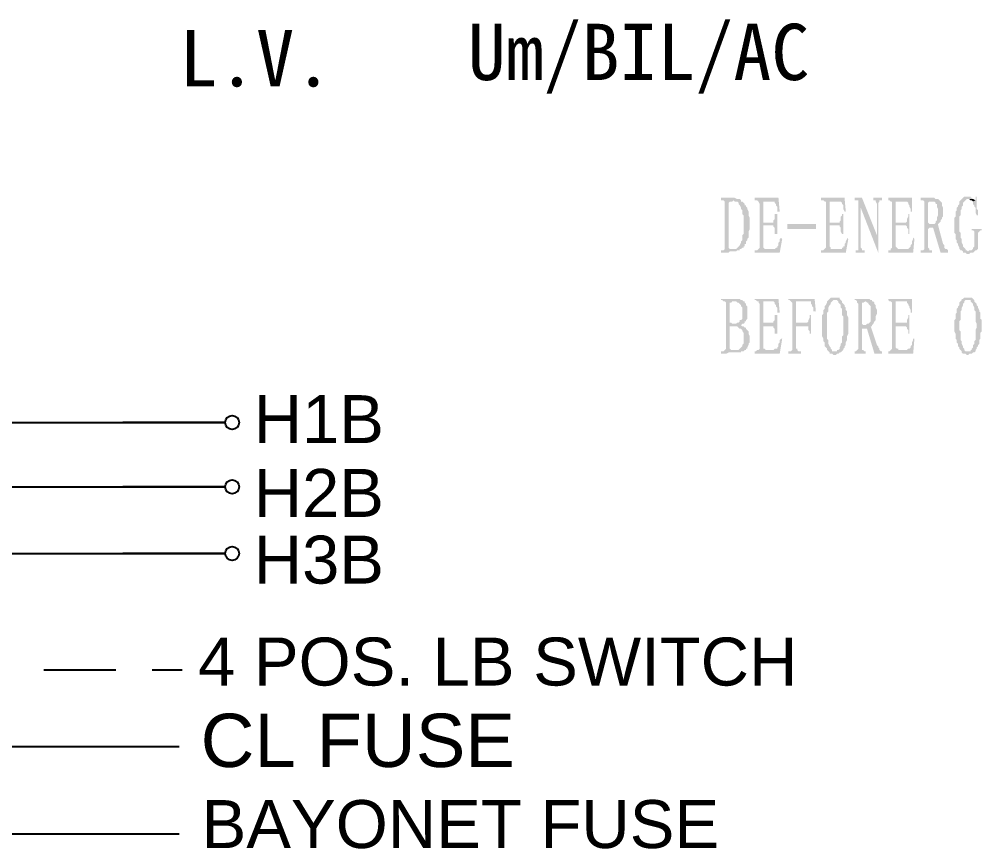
# Model space of a CAD drawing. Header units: millimetres. Extents: x 226184 to 236274, y -181921 to -175474.
# Drawn here: x 236165.9 to 236209.24, y -181380.04 to -181342.69 of the extents above; entities that cross this region are included whole.
import ezdxf
from ezdxf.enums import TextEntityAlignment as Align

# ---------------------------------------------------------------- set-up
doc = ezdxf.new("R2010")
doc.units = ezdxf.units.MM
doc.header["$LTSCALE"] = 13
doc.linetypes.add('DASHED', pattern=[0.75, 0.5, -0.25])
doc.layers.add('2', color=3, linetype='Continuous')
doc.layers.add('4虚线层', color=6, linetype='DASHED')
doc.layers.add('标注、文本', color=3, linetype='Continuous', lineweight=25)
doc.styles.add('Note Text (ANSI)', font='arial.ttf')
doc.styles.add('PDF FangSong', font='simfang.ttf')

msp = doc.modelspace()

# ---------------------------------------------------------------- hatches: boundary and pattern name
at = {"layer": '2', "linetype": 'Continuous', "transparency": 33554559}
for points in [[(236198.008, -181350.732), (236197.503, -181350.732), (236197.503, -181350.844), (236197.559, -181350.844), (236197.615, -181350.844), (236197.671, -181350.9), (236197.671, -181350.956), (236197.671, -181352.978), (236197.671, -181353.034), (236197.615, -181353.091), (236197.503, -181353.091), (236197.503, -181353.203), (236197.615, -181353.203), (236197.671, -181353.203), (236197.784, -181353.203), (236197.84, -181353.203), (236197.896, -181353.147), (236197.952, -181353.147), (236198.064, -181353.147), (236198.121, -181353.147), (236198.177, -181353.147), (236198.233, -181353.091), (236198.289, -181353.091), (236198.345, -181353.091), (236198.064, -181353.034), (236198.008, -181353.034), (236197.952, -181353.034), (236197.896, -181353.034), (236197.84, -181352.978), (236197.84, -181350.956), (236197.896, -181350.9), (236197.952, -181350.9), (236198.008, -181350.9), (236198.064, -181350.844), (236198.401, -181350.844), (236198.345, -181350.788), (236198.289, -181350.788), (236198.233, -181350.788), (236198.121, -181350.732), (236198.064, -181350.732)], [(236198.401, -181350.844), (236198.064, -181350.844), (236198.121, -181350.9), (236198.177, -181350.9), (236198.233, -181350.9), (236198.289, -181350.956), (236198.289, -181351.012), (236198.345, -181351.069), (236198.401, -181351.181), (236198.401, -181351.237), (236198.458, -181351.293), (236198.458, -181351.349), (236198.458, -181351.406), (236198.458, -181351.462), (236198.514, -181351.518), (236198.514, -181351.63), (236198.514, -181351.686), (236198.514, -181351.799), (236198.514, -181351.855), (236198.514, -181351.967), (236198.514, -181352.023), (236198.514, -181352.136), (236198.514, -181352.192), (236198.514, -181352.304), (236198.514, -181352.36), (236198.458, -181352.417), (236198.458, -181352.529), (236198.458, -181352.585), (236198.458, -181352.641), (236198.401, -181352.697), (236198.401, -181352.754), (236198.345, -181352.866), (236198.289, -181352.922), (236198.233, -181352.978), (236198.177, -181353.034), (236198.121, -181353.034), (236198.064, -181353.034), (236198.345, -181353.091), (236198.345, -181353.034), (236198.401, -181353.034), (236198.458, -181352.978), (236198.514, -181352.978), (236198.514, -181352.922), (236198.57, -181352.922), (236198.57, -181352.866), (236198.57, -181352.81), (236198.626, -181352.81), (236198.626, -181352.754), (236198.626, -181352.697), (236198.682, -181352.641), (236198.682, -181352.585), (236198.738, -181352.529), (236198.738, -181352.473), (236198.738, -181352.36), (236198.738, -181352.304), (236198.738, -181352.248), (236198.795, -181352.136), (236198.795, -181352.08), (236198.795, -181351.967), (236198.795, -181351.911), (236198.795, -181351.855), (236198.795, -181351.799), (236198.795, -181351.686), (236198.795, -181351.63), (236198.738, -181351.518), (236198.738, -181351.462), (236198.738, -181351.406), (236198.738, -181351.349), (236198.682, -181351.237), (236198.682, -181351.181), (236198.626, -181351.125), (236198.626, -181351.069), (236198.57, -181351.069), (236198.57, -181351.012), (236198.514, -181350.956), (236198.458, -181350.9), (236198.401, -181350.9)], [(236200.086, -181350.732), (236199.019, -181350.732), (236199.019, -181350.844), (236199.075, -181350.844), (236199.132, -181350.844), (236199.188, -181350.9), (236199.862, -181350.9), (236199.918, -181350.9), (236199.918, -181350.956), (236199.974, -181351.012), (236199.974, -181351.069), (236200.03, -181351.125), (236200.03, -181351.237), (236200.03, -181351.349), (236200.143, -181351.349)], [(236199.188, -181350.9), (236199.244, -181351.012), (236199.244, -181352.978), (236199.188, -181353.034), (236199.132, -181353.091), (236199.581, -181353.034), (236199.525, -181353.034), (236199.469, -181353.034), (236199.412, -181352.978), (236199.412, -181352.922), (236199.412, -181351.967), (236199.806, -181351.967), (236199.412, -181351.855), (236199.412, -181350.9), (236199.862, -181350.9)], [(236203.063, -181350.732), (236201.996, -181350.732), (236201.996, -181350.844), (236202.052, -181350.844), (236202.108, -181350.844), (236202.165, -181350.9), (236202.895, -181350.9), (236202.951, -181350.956), (236202.951, -181351.012), (236203.007, -181351.069), (236203.007, -181351.125), (236203.007, -181351.237), (236203.063, -181351.349), (236203.119, -181351.349)], [(236202.165, -181350.9), (236202.221, -181350.9), (236202.221, -181351.012), (236202.221, -181352.978), (236202.165, -181353.034), (236202.108, -181353.091), (236202.558, -181353.034), (236202.502, -181353.034), (236202.445, -181353.034), (236202.445, -181352.978), (236202.389, -181352.922), (236202.389, -181351.967), (236202.839, -181351.967), (236202.389, -181351.855), (236202.389, -181350.9), (236202.895, -181350.9)], [(236203.85, -181350.732), (236203.513, -181350.732), (236203.513, -181350.844), (236203.569, -181350.844), (236203.625, -181350.844), (236203.681, -181350.844), (236203.681, -181351.012), (236203.793, -181351.181), (236204.58, -181353.203), (236204.524, -181352.417)], [(236203.681, -181351.012), (236203.681, -181352.978), (236203.681, -181353.034), (236203.681, -181353.091), (236203.625, -181353.091), (236203.569, -181353.091), (236203.569, -181353.203), (236203.962, -181353.203), (236203.962, -181353.091), (236203.906, -181353.091), (236203.85, -181353.091), (236203.85, -181353.034), (236203.793, -181352.978), (236203.793, -181351.181)], [(236204.748, -181350.732), (236204.355, -181350.732), (236204.355, -181350.844), (236204.411, -181350.844), (236204.467, -181350.844), (236204.467, -181350.9), (236204.524, -181351.012), (236204.524, -181352.417), (236204.58, -181353.203), (236204.58, -181350.956), (236204.636, -181350.9), (236204.636, -181350.844), (236204.692, -181350.844), (236204.748, -181350.844)], [(236206.096, -181350.732), (236205.029, -181350.732), (236205.029, -181350.844), (236205.085, -181350.844), (236205.141, -181350.9), (236205.872, -181350.9), (236205.928, -181350.956), (236205.928, -181351.012), (236205.984, -181351.069), (236205.984, -181351.125), (236206.04, -181351.237), (236206.04, -181351.349), (236206.096, -181351.349)], [(236205.141, -181350.9), (236205.198, -181350.9), (236205.198, -181351.012), (236205.198, -181352.978), (236205.141, -181353.034), (236205.141, -181353.091), (236205.591, -181353.034), (236205.478, -181353.034), (236205.422, -181352.978), (236205.366, -181352.922), (236205.366, -181351.967), (236205.815, -181351.967), (236205.366, -181351.855), (236205.366, -181350.9), (236205.872, -181350.9)], [(236207.051, -181350.732), (236206.489, -181350.732), (236206.489, -181350.844), (236206.546, -181350.844), (236206.602, -181350.844), (236206.658, -181350.9), (236206.658, -181350.956), (236206.658, -181352.978), (236206.658, -181353.034), (236206.602, -181353.091), (236206.489, -181353.091), (236206.489, -181353.203), (236206.995, -181353.203), (236206.995, -181353.091), (236206.939, -181353.091), (236206.883, -181353.091), (236206.883, -181353.034), (236206.826, -181352.978), (236206.826, -181352.136), (236206.883, -181352.08), (236206.939, -181352.08), (236206.995, -181352.08), (236207.051, -181352.08), (236207.276, -181351.967), (236206.995, -181351.911), (236206.939, -181351.911), (236206.883, -181351.911), (236206.826, -181351.855), (236206.826, -181350.956), (236206.883, -181350.9), (236206.939, -181350.9), (236206.995, -181350.9), (236207.388, -181350.9), (236207.332, -181350.844), (236207.276, -181350.788), (236207.22, -181350.788), (236207.163, -181350.788), (236207.107, -181350.732)], [(236207.388, -181350.9), (236206.995, -181350.9), (236207.051, -181350.9), (236207.107, -181350.9), (236207.163, -181350.956), (236207.163, -181351.012), (236207.22, -181351.012), (236207.22, -181351.069), (236207.22, -181351.125), (236207.276, -181351.237), (236207.276, -181351.293), (236207.276, -181351.406), (236207.276, -181351.462), (236207.276, -181351.518), (236207.22, -181351.63), (236207.22, -181351.686), (236207.22, -181351.743), (236207.163, -181351.799), (236207.163, -181351.855), (236207.107, -181351.911), (236207.051, -181351.911), (236206.995, -181351.911), (236207.276, -181351.967), (236207.276, -181351.911), (236207.332, -181351.855), (236207.388, -181351.799), (236207.388, -181351.743), (236207.444, -181351.686), (236207.444, -181351.63), (236207.5, -181351.574), (236207.5, -181351.518), (236207.5, -181351.406), (236207.5, -181351.349), (236207.5, -181351.237), (236207.5, -181351.181), (236207.444, -181351.069), (236207.444, -181351.012), (236207.444, -181350.956)], [(236208.624, -181350.675), (236208.568, -181350.675), (236208.455, -181350.675), (236208.399, -181350.732), (236208.343, -181350.788), (236208.287, -181350.844), (236208.231, -181350.9), (236208.231, -181351.012), (236208.174, -181351.069), (236208.174, -181351.125), (236208.118, -181351.181), (236208.118, -181351.237), (236208.118, -181351.293), (236208.062, -181351.349), (236208.062, -181351.406), (236208.062, -181351.462), (236208.062, -181351.574), (236208.006, -181351.63), (236208.006, -181351.686), (236208.006, -181351.799), (236208.006, -181351.855), (236208.006, -181351.967), (236208.006, -181352.023), (236208.006, -181352.136), (236208.006, -181352.192), (236208.006, -181352.304), (236208.062, -181352.36), (236208.062, -181352.417), (236208.062, -181352.529), (236208.062, -181352.585), (236208.118, -181352.641), (236208.118, -181352.697), (236208.118, -181352.754), (236208.174, -181352.81), (236208.174, -181352.866), (236208.231, -181352.978), (236208.231, -181353.034), (236208.287, -181353.091), (236208.343, -181353.091), (236208.399, -181353.147), (236208.399, -181353.203), (236208.455, -181353.203), (236208.511, -181353.203), (236208.568, -181353.259), (236208.624, -181353.259), (236208.68, -181353.259), (236208.736, -181353.203), (236208.792, -181353.203), (236208.848, -181353.203), (236208.905, -181353.147), (236208.624, -181353.147), (236208.568, -181353.091), (236208.511, -181353.091), (236208.511, -181353.034), (236208.455, -181352.978), (236208.399, -181352.922), (236208.399, -181352.866), (236208.343, -181352.754), (236208.343, -181352.641), (236208.343, -181352.585), (236208.287, -181352.529), (236208.287, -181352.473), (236208.287, -181352.417), (236208.287, -181352.304), (236208.231, -181352.248), (236208.231, -181352.192), (236208.231, -181352.08), (236208.231, -181352.023), (236208.231, -181351.911), (236208.231, -181351.855), (236208.231, -181351.743), (236208.231, -181351.686), (236208.231, -181351.574), (236208.287, -181351.518), (236208.287, -181351.462), (236208.287, -181351.349), (236208.287, -181351.293), (236208.343, -181351.237), (236208.343, -181351.181), (236208.343, -181351.125), (236208.399, -181351.069), (236208.399, -181350.956), (236208.455, -181350.9), (236208.511, -181350.844), (236208.568, -181350.788), (236208.624, -181350.788), (236208.848, -181350.788), (236208.792, -181350.732), (236208.736, -181350.732), (236208.736, -181350.675), (236208.68, -181350.675)], [(236208.848, -181350.788), (236208.624, -181350.788), (236208.68, -181350.788), (236208.736, -181350.844), (236208.792, -181350.844), (236208.848, -181350.9), (236208.961, -181350.844)], [(236209.017, -181350.675), (236208.961, -181350.675), (236208.961, -181350.732), (236208.961, -181350.844), (236208.848, -181350.9), (236208.848, -181350.956), (236208.848, -181351.012), (236208.905, -181351.069), (236208.905, -181351.125), (236208.961, -181351.181), (236208.961, -181351.293), (236208.961, -181351.406), (236209.017, -181351.518), (236209.073, -181351.518), (236209.073, -181351.462), (236209.073, -181351.349), (236209.073, -181351.293), (236209.017, -181351.237), (236209.017, -181351.125), (236209.017, -181351.069), (236209.017, -181351.012), (236209.017, -181350.956), (236209.017, -181350.9), (236209.017, -181350.844), (236209.017, -181350.732)], [(236200.03, -181351.462), (236199.918, -181351.462), (236199.918, -181351.518), (236199.918, -181351.574), (236199.918, -181351.686), (236199.862, -181351.743), (236199.862, -181351.799), (236199.862, -181351.855), (236199.412, -181351.855), (236199.806, -181351.967), (236199.862, -181351.967), (236199.862, -181352.023), (236199.918, -181352.08), (236199.918, -181352.136), (236199.918, -181352.248), (236199.918, -181352.36), (236200.03, -181352.36)], [(236203.007, -181351.462), (236202.951, -181351.462), (236202.951, -181351.518), (236202.895, -181351.574), (236202.895, -181351.686), (236202.895, -181351.743), (236202.839, -181351.799), (236202.839, -181351.855), (236202.389, -181351.855), (236202.839, -181351.967), (236202.839, -181352.023), (236202.895, -181352.08), (236202.895, -181352.136), (236202.895, -181352.248), (236202.951, -181352.36), (236203.007, -181352.36)], [(236205.984, -181351.462), (236205.928, -181351.462), (236205.928, -181351.518), (236205.928, -181351.574), (236205.872, -181351.686), (236205.872, -181351.743), (236205.872, -181351.799), (236205.815, -181351.855), (236205.366, -181351.855), (236205.815, -181351.967), (236205.872, -181352.023), (236205.872, -181352.08), (236205.928, -181352.136), (236205.928, -181352.248), (236205.928, -181352.36), (236205.984, -181352.36)], [(236200.48, -181351.911), (236201.771, -181351.911), (236201.771, -181352.136), (236200.48, -181352.136)], [(236207.276, -181351.967), (236207.051, -181352.08), (236207.388, -181353.203), (236207.725, -181353.203), (236207.725, -181353.091), (236207.669, -181353.034), (236207.613, -181353.034), (236207.557, -181352.978), (236207.557, -181352.866), (236207.5, -181352.81)], [(236209.242, -181352.136), (236208.792, -181352.136), (236208.792, -181352.192), (236208.848, -181352.192), (236208.905, -181352.248), (236208.905, -181352.304), (236208.905, -181352.417), (236208.905, -181352.529), (236208.905, -181352.641), (236208.905, -181352.697), (236208.905, -181352.81), (236208.905, -181352.866), (236208.905, -181352.922), (236208.848, -181352.978), (236208.848, -181353.034), (236208.792, -181353.091), (236208.736, -181353.091), (236208.68, -181353.091), (236208.624, -181353.147), (236208.905, -181353.147), (236208.961, -181353.091), (236209.017, -181353.091), (236209.073, -181353.034), (236209.073, -181352.978), (236209.073, -181352.36), (236209.073, -181352.304), (236209.129, -181352.248), (236209.185, -181352.192), (236209.242, -181352.192)], [(236200.199, -181352.529), (236200.143, -181352.585), (236200.143, -181352.697), (236200.086, -181352.754), (236200.086, -181352.81), (236200.086, -181352.866), (236200.03, -181352.922), (236200.03, -181352.978), (236199.974, -181352.978), (236199.918, -181353.034), (236199.862, -181353.034), (236199.806, -181353.034), (236199.749, -181353.034), (236199.693, -181353.034), (236199.581, -181353.034), (236199.132, -181353.091), (236199.075, -181353.091), (236199.019, -181353.091), (236199.019, -181353.203), (236200.143, -181353.203), (236200.255, -181352.585)], [(236203.176, -181352.529), (236203.176, -181352.585), (236203.119, -181352.697), (236203.119, -181352.754), (236203.063, -181352.81), (236203.063, -181352.866), (236203.063, -181352.922), (236203.007, -181352.922), (236203.007, -181352.978), (236202.951, -181352.978), (236202.951, -181353.034), (236202.895, -181353.034), (236202.839, -181353.034), (236202.726, -181353.034), (236202.67, -181353.034), (236202.558, -181353.034), (236202.108, -181353.091), (236202.052, -181353.091), (236201.996, -181353.091), (236201.996, -181353.203), (236203.119, -181353.203), (236203.232, -181352.585)], [(236206.152, -181352.529), (236206.152, -181352.585), (236206.096, -181352.697), (236206.096, -181352.754), (236206.096, -181352.81), (236206.04, -181352.866), (236206.04, -181352.922), (236205.984, -181352.978), (236205.928, -181353.034), (236205.872, -181353.034), (236205.815, -181353.034), (236205.759, -181353.034), (236205.647, -181353.034), (236205.591, -181353.034), (236205.141, -181353.091), (236205.085, -181353.091), (236205.029, -181353.091), (236205.029, -181353.203), (236206.152, -181353.203), (236206.209, -181352.585)], [(236198.064, -181355.281), (236197.503, -181355.281), (236197.503, -181355.337), (236197.559, -181355.337), (236197.615, -181355.393), (236197.671, -181355.393), (236197.727, -181355.45), (236197.727, -181357.528), (236197.671, -181357.584), (236198.008, -181357.584), (236197.952, -181357.584), (236197.896, -181357.528), (236197.896, -181356.517), (236197.952, -181356.517), (236198.008, -181356.517), (236198.121, -181356.517), (236198.458, -181356.517), (236198.401, -181356.461), (236198.345, -181356.461), (236198.401, -181356.461), (236198.458, -181356.404), (236198.064, -181356.404), (236198.008, -181356.404), (236197.952, -181356.348), (236197.896, -181356.348), (236197.896, -181355.45), (236197.952, -181355.45), (236198.008, -181355.393), (236198.064, -181355.393), (236198.121, -181355.393), (236198.514, -181355.393), (236198.458, -181355.337), (236198.401, -181355.337), (236198.345, -181355.281), (236198.289, -181355.281), (236198.233, -181355.281), (236198.177, -181355.281)], [(236200.086, -181355.281), (236199.019, -181355.281), (236199.019, -181355.337), (236199.075, -181355.337), (236199.132, -181355.393), (236199.188, -181355.393), (236199.862, -181355.393), (236199.918, -181355.45), (236199.918, -181355.506), (236199.974, -181355.562), (236199.974, -181355.618), (236200.03, -181355.674), (236200.03, -181355.787), (236200.03, -181355.899), (236200.143, -181355.899)], [(236201.715, -181355.281), (236200.536, -181355.281), (236200.536, -181355.337), (236200.592, -181355.337), (236200.648, -181355.393), (236201.547, -181355.393), (236201.547, -181355.45), (236201.547, -181355.506), (236201.603, -181355.562), (236201.603, -181355.618), (236201.659, -181355.674), (236201.659, -181355.787), (236201.659, -181355.843), (236201.771, -181355.843)], [(236202.67, -181355.225), (236202.614, -181355.225), (236202.558, -181355.225), (236202.502, -181355.225), (236202.445, -181355.225), (236202.389, -181355.281), (236202.333, -181355.337), (236202.277, -181355.393), (236202.277, -181355.45), (236202.221, -181355.562), (236202.165, -181355.618), (236202.165, -181355.674), (236202.165, -181355.73), (236202.108, -181355.787), (236202.108, -181355.899), (236202.108, -181355.955), (236202.052, -181356.011), (236202.052, -181356.067), (236202.052, -181356.18), (236202.052, -181356.236), (236202.052, -181356.348), (236202.052, -181356.404), (236202.052, -181356.461), (236202.052, -181356.517), (236202.052, -181356.629), (236202.052, -181356.685), (236202.052, -181356.741), (236202.052, -181356.854), (236202.052, -181356.91), (236202.052, -181356.966), (236202.108, -181357.078), (236202.108, -181357.135), (236202.108, -181357.191), (236202.165, -181357.247), (236202.165, -181357.303), (236202.165, -181357.415), (236202.221, -181357.472), (236202.277, -181357.528), (236202.277, -181357.584), (236202.333, -181357.64), (236202.67, -181357.64), (236202.614, -181357.64), (236202.558, -181357.64), (236202.502, -181357.64), (236202.502, -181357.584), (236202.445, -181357.528), (236202.445, -181357.472), (236202.389, -181357.415), (236202.333, -181357.303), (236202.333, -181357.247), (236202.333, -181357.191), (236202.333, -181357.135), (236202.277, -181357.078), (236202.277, -181356.966), (236202.277, -181356.91), (236202.277, -181356.854), (236202.277, -181356.741), (236202.277, -181356.685), (236202.277, -181356.573), (236202.277, -181356.461), (236202.277, -181356.348), (236202.277, -181356.292), (236202.277, -181356.236), (236202.277, -181356.124), (236202.277, -181356.067), (236202.277, -181355.955), (236202.277, -181355.899), (236202.333, -181355.843), (236202.333, -181355.787), (236202.333, -181355.73), (236202.333, -181355.674), (236202.389, -181355.562), (236202.445, -181355.506), (236202.445, -181355.45), (236202.502, -181355.393), (236202.558, -181355.337), (236202.614, -181355.337), (236202.895, -181355.337), (236202.839, -181355.281), (236202.839, -181355.225), (236202.782, -181355.225), (236202.726, -181355.225)], [(236202.895, -181355.337), (236202.614, -181355.337), (236202.67, -181355.337), (236202.726, -181355.337), (236202.782, -181355.393), (236202.782, -181355.45), (236202.839, -181355.506), (236202.895, -181355.562), (236202.895, -181355.674), (236202.951, -181355.73), (236202.951, -181355.787), (236202.951, -181355.843), (236202.951, -181355.955), (236202.951, -181356.011), (236203.007, -181356.067), (236203.007, -181356.18), (236203.007, -181356.236), (236203.007, -181356.292), (236203.007, -181356.404), (236203.007, -181356.461), (236203.007, -181356.573), (236203.007, -181356.685), (236203.007, -181356.741), (236203.007, -181356.854), (236203.007, -181356.91), (236202.951, -181356.966), (236202.951, -181357.022), (236202.951, -181357.135), (236202.951, -181357.191), (236202.951, -181357.247), (236202.895, -181357.303), (236202.895, -181357.359), (236202.839, -181357.472), (236202.839, -181357.528), (236202.782, -181357.584), (236202.726, -181357.584), (236202.726, -181357.64), (236202.67, -181357.64), (236202.333, -181357.64), (236202.389, -181357.696), (236202.389, -181357.752), (236202.445, -181357.752), (236202.502, -181357.752), (236202.558, -181357.809), (236202.614, -181357.809), (236202.67, -181357.809), (236202.726, -181357.752), (236202.782, -181357.752), (236202.839, -181357.696), (236202.895, -181357.696), (236202.951, -181357.64), (236203.007, -181357.584), (236203.007, -181357.528), (236203.063, -181357.472), (236203.063, -181357.415), (236203.119, -181357.359), (236203.119, -181357.303), (236203.119, -181357.247), (236203.176, -181357.135), (236203.176, -181357.078), (236203.176, -181357.022), (236203.176, -181356.966), (236203.232, -181356.854), (236203.232, -181356.798), (236203.232, -181356.741), (236203.232, -181356.629), (236203.232, -181356.573), (236203.232, -181356.461), (236203.232, -181356.404), (236203.232, -181356.348), (236203.232, -181356.236), (236203.232, -181356.18), (236203.232, -181356.124), (236203.176, -181356.011), (236203.176, -181355.955), (236203.176, -181355.899), (236203.176, -181355.843), (236203.119, -181355.787), (236203.119, -181355.674), (236203.063, -181355.618), (236203.063, -181355.562), (236203.007, -181355.506), (236202.951, -181355.45), (236202.951, -181355.393)], [(236204.018, -181355.281), (236203.513, -181355.281), (236203.513, -181355.337), (236203.569, -181355.337), (236203.625, -181355.393), (236203.625, -181355.45), (236203.681, -181355.506), (236203.681, -181357.528), (236203.625, -181357.584), (236203.569, -181357.64), (236203.513, -181357.64), (236203.513, -181357.752), (236204.018, -181357.752), (236204.018, -181357.64), (236203.962, -181357.64), (236203.906, -181357.584), (236203.85, -181357.584), (236203.85, -181357.472), (236203.85, -181356.685), (236203.85, -181356.629), (236203.906, -181356.629), (236203.962, -181356.629), (236204.074, -181356.629), (236204.243, -181356.517), (236204.299, -181356.517), (236203.962, -181356.461), (236203.906, -181356.461), (236203.85, -181356.404), (236203.85, -181356.348), (236203.85, -181355.506), (236203.85, -181355.45), (236203.906, -181355.45), (236204.018, -181355.393), (236204.355, -181355.393), (236204.299, -181355.393), (236204.299, -181355.337), (236204.243, -181355.337), (236204.187, -181355.281), (236204.074, -181355.281)], [(236206.096, -181355.281), (236205.029, -181355.281), (236205.029, -181355.337), (236205.085, -181355.393), (236205.141, -181355.393), (236205.872, -181355.393), (236205.872, -181355.45), (236205.928, -181355.506), (236205.928, -181355.562), (236205.984, -181355.618), (236205.984, -181355.674), (236206.04, -181355.787), (236206.04, -181355.899), (236206.096, -181355.899)], [(236208.624, -181355.225), (236208.568, -181355.225), (236208.511, -181355.225), (236208.455, -181355.225), (236208.399, -181355.281), (236208.343, -181355.281), (236208.343, -181355.337), (236208.287, -181355.393), (236208.231, -181355.45), (236208.231, -181355.562), (236208.174, -181355.618), (236208.174, -181355.674), (236208.118, -181355.73), (236208.118, -181355.787), (236208.118, -181355.899), (236208.062, -181355.955), (236208.062, -181356.011), (236208.062, -181356.067), (236208.062, -181356.18), (236208.006, -181356.236), (236208.006, -181356.348), (236208.006, -181356.404), (236208.006, -181356.461), (236208.006, -181356.517), (236208.006, -181356.629), (236208.006, -181356.685), (236208.006, -181356.741), (236208.062, -181356.854), (236208.062, -181356.91), (236208.062, -181356.966), (236208.062, -181357.078), (236208.118, -181357.135), (236208.118, -181357.191), (236208.118, -181357.247), (236208.174, -181357.303), (236208.174, -181357.415), (236208.231, -181357.472), (236208.231, -181357.528), (236208.287, -181357.584), (236208.343, -181357.64), (236208.624, -181357.64), (236208.568, -181357.64), (236208.511, -181357.64), (236208.455, -181357.584), (236208.455, -181357.528), (236208.399, -181357.472), (236208.399, -181357.415), (236208.343, -181357.303), (236208.343, -181357.247), (236208.343, -181357.191), (236208.287, -181357.135), (236208.287, -181357.078), (236208.287, -181356.966), (236208.287, -181356.91), (236208.287, -181356.854), (236208.287, -181356.741), (236208.231, -181356.685), (236208.231, -181356.573), (236208.231, -181356.461), (236208.231, -181356.348), (236208.231, -181356.292), (236208.287, -181356.236), (236208.287, -181356.124), (236208.287, -181356.067), (236208.287, -181355.955), (236208.287, -181355.899), (236208.287, -181355.843), (236208.343, -181355.787), (236208.343, -181355.73), (236208.343, -181355.674), (236208.399, -181355.562), (236208.399, -181355.506), (236208.455, -181355.45), (236208.455, -181355.393), (236208.511, -181355.337), (236208.568, -181355.337), (236208.624, -181355.337), (236208.905, -181355.337), (236208.848, -181355.281), (236208.792, -181355.225), (236208.736, -181355.225), (236208.68, -181355.225)], [(236208.905, -181355.337), (236208.624, -181355.337), (236208.68, -181355.337), (236208.736, -181355.337), (236208.736, -181355.393), (236208.792, -181355.45), (236208.848, -181355.506), (236208.848, -181355.562), (236208.905, -181355.674), (236208.905, -181355.73), (236208.905, -181355.787), (236208.961, -181355.843), (236208.961, -181355.955), (236208.961, -181356.011), (236208.961, -181356.067), (236208.961, -181356.18), (236208.961, -181356.236), (236208.961, -181356.292), (236209.017, -181356.404), (236209.017, -181356.461), (236209.017, -181356.573), (236208.961, -181356.685), (236208.961, -181356.741), (236208.961, -181356.854), (236208.961, -181356.91), (236208.961, -181356.966), (236208.961, -181357.022), (236208.961, -181357.135), (236208.905, -181357.191), (236208.905, -181357.247), (236208.905, -181357.303), (236208.848, -181357.359), (236208.848, -181357.472), (236208.792, -181357.528), (236208.792, -181357.584), (236208.736, -181357.584), (236208.736, -181357.64), (236208.68, -181357.64), (236208.624, -181357.64), (236208.343, -181357.64), (236208.343, -181357.696), (236208.399, -181357.752), (236208.455, -181357.752), (236208.511, -181357.752), (236208.568, -181357.809), (236208.624, -181357.809), (236208.68, -181357.752), (236208.736, -181357.752), (236208.792, -181357.752), (236208.848, -181357.696), (236208.905, -181357.696), (236208.961, -181357.64), (236208.961, -181357.584), (236209.017, -181357.528), (236209.017, -181357.472), (236209.073, -181357.415), (236209.073, -181357.359), (236209.129, -181357.303), (236209.129, -181357.247), (236209.129, -181357.135), (236209.185, -181357.078), (236209.185, -181357.022), (236209.185, -181356.966), (236209.185, -181356.854), (236209.185, -181356.798), (236209.242, -181356.741), (236209.242, -181356.629), (236209.242, -181356.573), (236209.242, -181356.461), (236209.242, -181356.404), (236209.242, -181356.348), (236209.242, -181356.236), (236209.185, -181356.18), (236209.185, -181356.124), (236209.185, -181356.011), (236209.185, -181355.955), (236209.185, -181355.899), (236209.129, -181355.843), (236209.129, -181355.787), (236209.073, -181355.674), (236209.073, -181355.618), (236209.017, -181355.562), (236209.017, -181355.506), (236208.961, -181355.45), (236208.905, -181355.393)], [(236198.514, -181355.393), (236198.121, -181355.393), (236198.177, -181355.393), (236198.233, -181355.45), (236198.289, -181355.45), (236198.345, -181355.506), (236198.401, -181355.562), (236198.401, -181355.618), (236198.458, -181355.674), (236198.458, -181355.73), (236198.458, -181355.787), (236198.458, -181355.899), (236198.458, -181356.011), (236198.458, -181356.067), (236198.458, -181356.18), (236198.401, -181356.236), (236198.345, -181356.236), (236198.345, -181356.292), (236198.289, -181356.348), (236198.233, -181356.348), (236198.177, -181356.404), (236198.121, -181356.404), (236198.064, -181356.404), (236198.458, -181356.404), (236198.514, -181356.404), (236198.57, -181356.348), (236198.57, -181356.292), (236198.626, -181356.292), (236198.626, -181356.236), (236198.682, -181356.18), (236198.682, -181356.124), (236198.682, -181356.067), (236198.682, -181355.955), (236198.682, -181355.899), (236198.682, -181355.787), (236198.682, -181355.73), (236198.682, -181355.618), (236198.626, -181355.562), (236198.626, -181355.506), (236198.57, -181355.45), (236198.57, -181355.393)], [(236199.188, -181355.393), (236199.188, -181355.45), (236199.244, -181355.506), (236199.244, -181357.472), (236199.244, -181357.528), (236199.188, -181357.584), (236199.132, -181357.584), (236199.581, -181357.584), (236199.525, -181357.584), (236199.469, -181357.528), (236199.412, -181357.528), (236199.412, -181357.472), (236199.412, -181356.517), (236199.806, -181356.517), (236199.412, -181356.348), (236199.412, -181355.393), (236199.862, -181355.393)], [(236200.648, -181355.393), (236200.704, -181355.45), (236200.704, -181355.562), (236200.704, -181357.584), (236200.648, -181357.64), (236200.592, -181357.64), (236200.536, -181357.64), (236200.536, -181357.752), (236201.097, -181357.752), (236201.097, -181357.64), (236200.985, -181357.64), (236200.929, -181357.584), (236200.929, -181357.528), (236200.873, -181357.528), (236200.873, -181356.517), (236201.378, -181356.517), (236200.873, -181356.348), (236200.873, -181355.393), (236201.547, -181355.393)], [(236204.355, -181355.393), (236204.018, -181355.393), (236204.074, -181355.45), (236204.13, -181355.45), (236204.13, -181355.506), (236204.187, -181355.562), (236204.243, -181355.618), (236204.243, -181355.674), (236204.243, -181355.73), (236204.243, -181355.843), (236204.243, -181355.955), (236204.243, -181356.011), (236204.243, -181356.067), (236204.243, -181356.18), (236204.243, -181356.236), (236204.243, -181356.292), (236204.187, -181356.348), (236204.13, -181356.404), (236204.074, -181356.404), (236204.018, -181356.461), (236203.962, -181356.461), (236204.299, -181356.517), (236204.299, -181356.461), (236204.355, -181356.404), (236204.411, -181356.292), (236204.467, -181356.236), (236204.467, -181356.18), (236204.467, -181356.124), (236204.467, -181356.067), (236204.524, -181355.955), (236204.524, -181355.899), (236204.524, -181355.843), (236204.524, -181355.787), (236204.467, -181355.674), (236204.467, -181355.618), (236204.467, -181355.562), (236204.411, -181355.506), (236204.411, -181355.45)], [(236205.141, -181355.393), (236205.198, -181355.45), (236205.198, -181355.506), (236205.198, -181357.472), (236205.198, -181357.528), (236205.141, -181357.584), (236205.591, -181357.584), (236205.478, -181357.584), (236205.478, -181357.528), (236205.422, -181357.528), (236205.366, -181357.472), (236205.366, -181356.517), (236205.815, -181356.517), (236205.366, -181356.348), (236205.366, -181355.393), (236205.872, -181355.393)], [(236200.03, -181356.011), (236199.918, -181356.011), (236199.918, -181356.124), (236199.918, -181356.236), (236199.862, -181356.292), (236199.862, -181356.348), (236199.412, -181356.348), (236199.806, -181356.517), (236199.862, -181356.517), (236199.862, -181356.573), (236199.918, -181356.629), (236199.918, -181356.685), (236199.918, -181356.798), (236199.918, -181356.854), (236200.03, -181356.854)], [(236201.547, -181356.011), (236201.491, -181356.011), (236201.491, -181356.124), (236201.434, -181356.236), (236201.434, -181356.292), (236201.378, -181356.348), (236200.873, -181356.348), (236201.378, -181356.517), (236201.434, -181356.517), (236201.434, -181356.573), (236201.434, -181356.685), (236201.491, -181356.741), (236201.491, -181356.854), (236201.547, -181356.854)], [(236205.984, -181356.011), (236205.928, -181356.011), (236205.928, -181356.124), (236205.872, -181356.236), (236205.872, -181356.292), (236205.872, -181356.348), (236205.815, -181356.348), (236205.366, -181356.348), (236205.815, -181356.517), (236205.872, -181356.573), (236205.872, -181356.629), (236205.928, -181356.685), (236205.928, -181356.798), (236205.928, -181356.854), (236205.984, -181356.854)], [(236198.458, -181356.517), (236198.121, -181356.517), (236198.177, -181356.517), (236198.233, -181356.517), (236198.289, -181356.573), (236198.345, -181356.629), (236198.401, -181356.629), (236198.458, -181356.685), (236198.458, -181356.741), (236198.514, -181356.798), (236198.514, -181356.91), (236198.514, -181356.966), (236198.514, -181357.022), (236198.514, -181357.078), (236198.514, -181357.135), (236198.514, -181357.191), (236198.514, -181357.303), (236198.458, -181357.359), (236198.458, -181357.415), (236198.401, -181357.472), (236198.345, -181357.528), (236198.289, -181357.584), (236198.233, -181357.584), (236198.177, -181357.584), (236198.008, -181357.584), (236197.671, -181357.584), (236197.615, -181357.64), (236197.503, -181357.64), (236197.503, -181357.752), (236197.559, -181357.752), (236197.671, -181357.752), (236197.727, -181357.752), (236197.84, -181357.696), (236197.896, -181357.696), (236198.008, -181357.696), (236198.064, -181357.696), (236198.121, -181357.696), (236198.177, -181357.696), (236198.289, -181357.696), (236198.345, -181357.696), (236198.401, -181357.696), (236198.401, -181357.64), (236198.458, -181357.64), (236198.514, -181357.64), (236198.57, -181357.584), (236198.626, -181357.584), (236198.626, -181357.528), (236198.682, -181357.528), (236198.682, -181357.472), (236198.738, -181357.359), (236198.738, -181357.303), (236198.795, -181357.247), (236198.795, -181357.191), (236198.795, -181357.078), (236198.795, -181357.022), (236198.795, -181356.966), (236198.738, -181356.854), (236198.738, -181356.798), (236198.738, -181356.741), (236198.682, -181356.685), (236198.626, -181356.629), (236198.626, -181356.573), (236198.57, -181356.573), (236198.514, -181356.517)], [(236204.243, -181356.517), (236204.074, -181356.629), (236204.411, -181357.752), (236204.748, -181357.752), (236204.748, -181357.64), (236204.692, -181357.64), (236204.636, -181357.584), (236204.636, -181357.528), (236204.58, -181357.472), (236204.58, -181357.415), (236204.524, -181357.359)], [(236200.199, -181357.078), (236200.143, -181357.135), (236200.143, -181357.247), (236200.086, -181357.303), (236200.086, -181357.359), (236200.086, -181357.415), (236200.03, -181357.472), (236200.03, -181357.528), (236199.974, -181357.528), (236199.918, -181357.528), (236199.862, -181357.584), (236199.806, -181357.584), (236199.749, -181357.584), (236199.693, -181357.584), (236199.581, -181357.584), (236199.132, -181357.584), (236199.075, -181357.64), (236199.019, -181357.64), (236199.019, -181357.752), (236200.143, -181357.752), (236200.255, -181357.078)], [(236206.152, -181357.078), (236206.152, -181357.135), (236206.096, -181357.247), (236206.096, -181357.303), (236206.096, -181357.359), (236206.04, -181357.415), (236206.04, -181357.472), (236205.984, -181357.528), (236205.928, -181357.528), (236205.872, -181357.584), (236205.815, -181357.584), (236205.759, -181357.584), (236205.647, -181357.584), (236205.591, -181357.584), (236205.141, -181357.584), (236205.085, -181357.64), (236205.029, -181357.64), (236205.029, -181357.752), (236206.152, -181357.752), (236206.209, -181357.078)]]:
    msp.add_hatch(color=256, dxfattribs=at).paths.add_polyline_path(points)

# ---------------------------------------------------------------- linework, layer by layer
at = {"layer": '2', "linetype": 'Continuous'}
for p, q in [((236129.084, -181360.847), (236170.555, -181360.847)), ((236170.555, -181360.847), (236175.172, -181360.847)), ((236175.172, -181360.847), (236170.555, -181360.847)), ((236145.802, -181363.742), (236170.555, -181363.742)), ((236170.555, -181363.742), (236175.172, -181363.742)), ((236175.172, -181363.742), (236170.555, -181363.742)), ((236162.91, -181366.742), (236170.555, -181366.742)), ((236170.555, -181366.742), (236175.172, -181366.742)), ((236175.172, -181366.742), (236170.555, -181366.742))]:
    msp.add_line(p, q, dxfattribs=at)
at = {"layer": '2', "color": 3}
for p, q in [((236164.657, -181375.432), (236173.098, -181375.432)), ((236164.657, -181379.375), (236173.098, -181379.375))]:
    msp.add_line(p, q, dxfattribs=at)
at = {"layer": '4虚线层', "ltscale": 0.5}
msp.add_line((236123.124, -181371.987), (236173.226, -181371.987), dxfattribs=at)
at = {"layer": '标注、文本'}
for centre in [(236175.485, -181360.847), (236175.485, -181363.742), (236175.485, -181366.742)]:
    msp.add_circle(centre, 0.313, dxfattribs=at)

# ---------------------------------------------------------------- texts
at = {"layer": '2', "linetype": 'Continuous', "style": 'Note Text (ANSI)'}
for s, height, p in [('H1B', 2.16, (236182.322, -181361.777)), ('H2B', 2.16, (236182.322, -181365.098)), ('H3B', 2.16, (236182.322, -181368.102)), ('CL FUSE', 2.4, (236188.222, -181376.358)), ('BAYONET FUSE', 2.16, (236197.412, -181380.008))]:
    msp.add_text(s, height=height, dxfattribs=at).set_placement(p, align=Align.RIGHT)
at = {"layer": '2', "linetype": 'Continuous', "char_height": 2.53409, "attachment_point": 7, "style": 'PDF FangSong'}
for s, insert in [('\\W0.991650;Um/BIL/AC', (236186.089, -181346.046)), ('\\W0.998704;L.V.', (236173.115, -181345.757))]:
    msp.add_mtext(s, dxfattribs=dict(at, insert=insert))
at = {"layer": '2', "linetype": 'Continuous', "insert": (236173.947, -181370.531), "char_height": 2.16, "width": 764.64529, "attachment_point": 1, "style": 'Note Text (ANSI)'}
msp.add_mtext('4 POS. LB SWITCH', dxfattribs=at)

doc.saveas('drawing.dxf')
